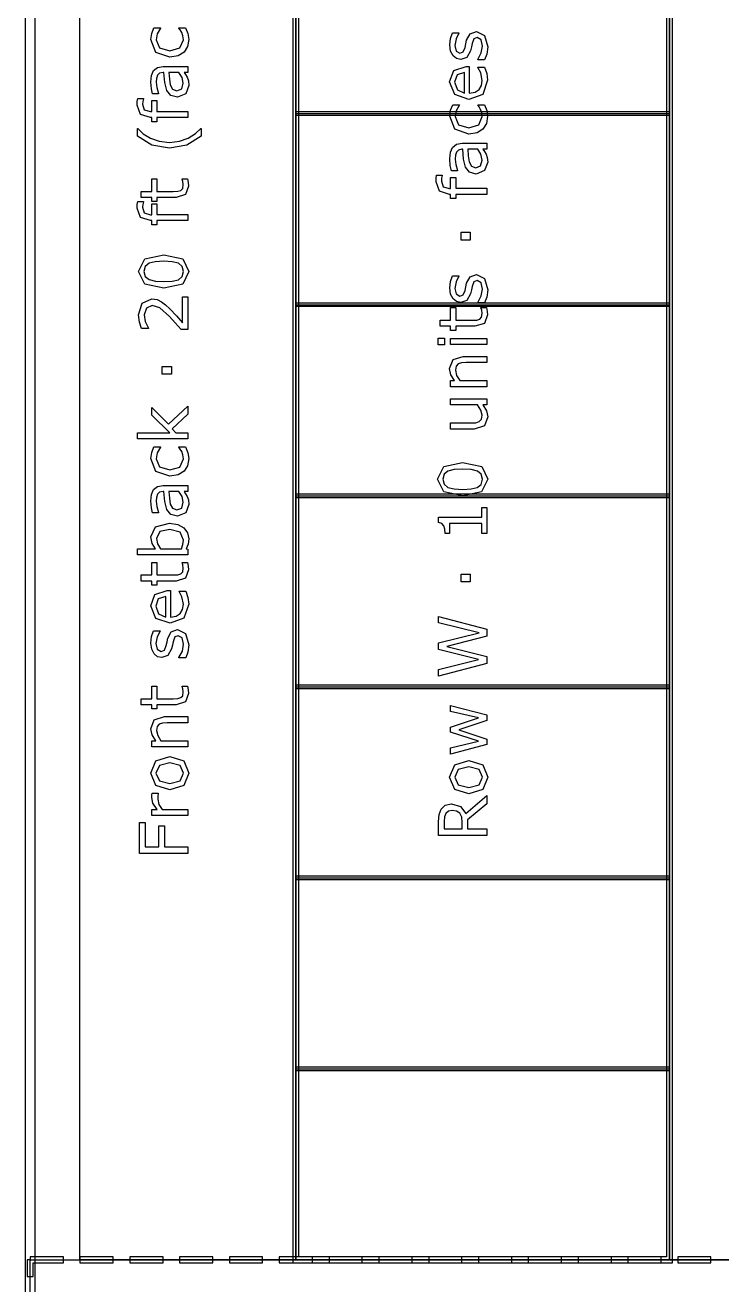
# Model space of a CAD drawing. Extents: x -17 to 192, y 167 to 459.
# Drawn here: x 4.6 to 26.8, y 374.39 to 414.51 of the extents above; entities that cross this region are included whole.
import ezdxf

# ---------------------------------------------------------------- set-up
doc = ezdxf.new("R2010")
doc.units = 0

msp = doc.modelspace()

# ---------------------------------------------------------------- linework, layer by layer
at = {"layer": 'Layer 1', "color": 7}
for points in [[(4.603848, 443.071168), (4.603848, 323.426942), (64.187733, 323.426942), (64.187733, 443.071168), (4.603848, 443.071168)], [(4.92114, 442.753876), (63.870439, 442.753876), (63.870439, 323.744236), (4.92114, 323.744236), (4.92114, 442.753876)], [(13.136649, 436.125865), (13.136649, 375.086773), (25.227886, 375.086773), (25.227886, 436.125865), (13.136649, 436.125865)], [(13.22915, 436.033364), (25.135385, 436.033364), (25.135385, 375.179274), (13.22915, 375.179274), (13.22915, 436.033364)], [(13.321651, 435.940863), (25.042884, 435.940863), (25.042884, 375.271775), (13.321651, 375.271775), (13.321651, 435.940863)], [(4.762494, 375.179274), (64.029086, 375.179274), (64.029086, 330.993913), (4.762494, 330.993913), (4.762494, 375.179274)]]:
    msp.add_lwpolyline(points, close=True, dxfattribs=at)
for points in [[(6.349992, 436.033364), (13.22915, 436.033364), (13.22915, 375.179274), (6.349992, 375.179274), (6.349992, 436.033364)], [(25.135385, 436.033364), (30.162462, 436.033364), (30.162462, 375.179274), (25.135385, 375.179274), (25.135385, 436.033364)], [(25.135385, 436.033364), (35.189539, 436.033364), (35.189539, 375.179274), (25.135385, 375.179274), (25.135385, 436.033364)], [(9.717148, 414.425058), (9.789496, 414.240057), (9.815346, 414.055055), (9.779172, 413.825612), (9.66755, 413.646812), (9.479447, 413.530023), (9.213832, 413.488682), (8.769415, 413.643711), (8.608186, 414.055055), (8.636089, 414.249359), (8.704304, 414.425058), (8.920309, 414.425058), (8.920309, 414.414723), (8.813857, 414.230755), (8.776648, 414.046788), (8.888271, 413.785305), (9.213832, 413.690221), (9.535258, 413.783238), (9.64688, 414.046788), (9.631376, 414.166677), (9.591069, 414.276231), (9.545593, 414.355812), (9.50322, 414.414723), (9.50322, 414.425058), (9.717148, 414.425058)], [(18.981701, 414.311874), (19.241117, 414.180617), (19.342402, 413.824049), (19.31243, 413.588406), (19.245249, 413.409606), (19.027175, 413.409606), (19.027175, 413.419951), (19.137762, 413.62459), (19.178069, 413.840596), (19.136728, 414.041102), (19.006506, 414.113447), (18.903151, 414.074175), (18.843208, 413.923278), (18.821512, 413.814759), (18.794641, 413.693837), (18.676817, 413.477829), (18.484581, 413.414784), (18.350223, 413.443721), (18.237569, 413.53364), (18.161086, 413.680402), (18.132149, 413.880905), (18.157998, 414.089677), (18.218974, 414.266411), (18.426714, 414.266411), (18.426714, 414.256065), (18.334729, 414.075196), (18.296489, 413.866425), (18.33783, 413.68659), (18.458753, 413.613211), (18.566239, 413.657653), (18.625151, 413.798212), (18.649943, 413.9181), (18.672671, 414.029723), (18.779123, 414.238494), (18.981696, 414.311874), (18.981701, 414.311874)], [(9.789496, 413.197228), (9.789496, 413.003958), (9.666507, 413.003958), (9.716117, 412.933678), (9.765726, 412.848929), (9.804998, 412.737308), (9.821534, 412.589513), (9.718183, 412.32493), (9.454632, 412.21641), (9.242759, 412.272221), (9.114603, 412.433451), (9.051558, 412.686665), (9.026767, 413.003958), (8.996795, 413.003958), (8.887239, 412.980188), (8.819027, 412.914042), (8.786988, 412.814823), (8.778733, 412.6939), (8.799397, 412.523369), (8.857275, 412.329065), (8.857275, 412.318731), (8.659872, 412.318731), (8.625765, 412.483061), (8.607165, 412.694935), (8.627828, 412.906808), (8.696043, 413.063904), (8.819032, 413.163123), (9.0061, 413.197229), (9.789496, 413.197228)], [(9.505276, 413.003958), (9.18385, 413.003958), (9.199354, 412.794152), (9.229326, 412.603983), (9.30374, 412.468591), (9.441199, 412.416914), (9.591061, 412.476859), (9.640671, 412.659793), (9.601396, 412.846862), (9.505278, 413.003958), (9.505276, 413.003958)], [(18.757424, 413.192566), (18.757424, 412.341971), (18.943461, 412.374012), (19.072651, 412.461862), (19.147065, 412.588986), (19.171857, 412.752281), (19.125348, 412.988959), (19.032329, 413.159493), (19.032329, 413.169838), (19.244202, 413.169838), (19.313448, 412.969335), (19.341354, 412.754361), (19.186324, 412.305808), (18.743976, 412.144579), (18.294391, 412.298574), (18.127992, 412.705784), (18.264419, 413.065452), (18.651991, 413.192577), (18.757424, 413.192566)], [(18.608596, 413.003429), (18.371919, 412.925914), (18.288202, 412.695438), (18.380187, 412.446357), (18.608596, 412.341971), (18.608596, 413.003429)], [(8.369429, 412.177136), (8.369429, 412.166801), (8.350829, 412.083086), (8.340483, 411.992135), (8.396292, 411.810235), (8.595764, 411.754424), (8.635038, 411.754424), (8.635038, 412.10479), (8.798336, 412.10479), (8.798336, 411.760625), (9.789496, 411.760625), (9.789496, 411.566322), (8.798344, 411.566322), (8.798344, 411.435063), (8.635046, 411.435063), (8.635046, 411.566322), (8.596806, 411.566322), (8.281579, 411.668641), (8.170992, 411.964229), (8.177183, 412.081018), (8.191655, 412.177136), (8.369429, 412.177136)], [(13.22915, 411.744438), (13.22915, 411.639018), (25.135385, 411.639018), (25.135385, 411.744438), (13.22915, 411.744438)], [(13.22915, 411.691728), (25.135385, 411.691728)], [(19.242148, 411.977138), (19.314496, 411.792136), (19.340346, 411.607134), (19.304172, 411.377691), (19.19255, 411.198891), (19.004447, 411.082102), (18.738832, 411.040761), (18.294415, 411.19579), (18.133186, 411.607134), (18.161089, 411.801436), (18.229304, 411.977138), (18.445309, 411.977138), (18.445309, 411.966793), (18.338857, 411.782825), (18.301648, 411.598858), (18.413271, 411.337375), (18.738832, 411.242291), (19.060258, 411.335308), (19.17188, 411.598858), (19.156376, 411.718746), (19.116069, 411.828302), (19.070593, 411.907883), (19.02822, 411.966793), (19.02822, 411.977138), (19.242148, 411.977138)], [(10.215308, 411.212855), (10.215308, 410.976177), (9.757458, 410.691957), (9.198317, 410.590672), (8.639179, 410.691957), (8.181326, 410.976177), (8.181326, 411.212855), (8.191671, 411.212855), (8.366336, 411.052658), (8.59578, 410.912099), (8.875864, 410.810813), (9.198325, 410.772573), (9.52182, 410.80978), (9.800873, 410.912099), (10.030317, 411.053692), (10.204981, 411.212855), (10.215308, 411.212855)], [(19.314496, 410.749306), (19.314496, 410.556036), (19.191507, 410.556036), (19.241117, 410.485757), (19.290726, 410.401007), (19.329998, 410.289386), (19.346534, 410.141592), (19.243183, 409.877009), (18.979632, 409.768489), (18.767759, 409.824299), (18.639603, 409.985529), (18.576558, 410.238743), (18.551767, 410.556036), (18.521795, 410.556036), (18.412239, 410.532266), (18.344027, 410.46612), (18.311988, 410.366902), (18.303733, 410.245979), (18.324397, 410.075447), (18.382275, 409.881144), (18.382275, 409.87081), (18.184872, 409.87081), (18.150765, 410.03514), (18.132165, 410.247013), (18.152828, 410.458887), (18.221043, 410.615983), (18.344032, 410.715202), (18.5311, 410.749308), (19.314496, 410.749306)], [(19.030276, 410.556036), (18.70885, 410.556036), (18.724354, 410.34623), (18.754326, 410.156061), (18.82874, 410.020669), (18.966199, 409.968993), (19.116061, 410.028938), (19.165671, 410.211872), (19.126396, 410.39894), (19.030278, 410.556036), (19.030276, 410.556036)], [(17.894418, 409.729215), (17.894418, 409.71888), (17.875818, 409.635164), (17.865473, 409.544214), (17.921281, 409.362313), (18.120753, 409.306502), (18.160028, 409.306502), (18.160028, 409.656868), (18.323326, 409.656868), (18.323326, 409.312703), (19.314496, 409.312703), (19.314496, 409.1184), (18.323344, 409.1184), (18.323344, 408.987142), (18.160046, 408.987142), (18.160046, 409.1184), (18.121806, 409.1184), (17.806579, 409.220719), (17.695992, 409.516308), (17.702183, 409.633097), (17.716655, 409.729215), (17.894418, 409.729215)], [(9.779161, 409.616055), (9.802921, 409.496166), (9.812234, 409.381445), (9.717148, 409.112727), (9.412259, 409.020744), (8.798344, 409.020744), (8.798344, 408.889486), (8.635046, 408.889486), (8.635046, 409.020744), (8.303283, 409.020744), (8.303283, 409.215047), (8.635046, 409.215047), (8.635046, 409.616055), (8.798344, 409.616055), (8.798344, 409.215047), (9.324409, 409.215047), (9.467035, 409.219182), (9.562119, 409.248121), (9.623097, 409.310133), (9.641697, 409.432089), (9.628256, 409.531307), (9.604497, 409.605721), (9.604497, 409.616056), (9.779161, 409.616055)], [(8.369429, 408.89362), (8.369429, 408.883285), (8.350829, 408.799569), (8.340483, 408.708619), (8.396292, 408.526718), (8.595764, 408.470908), (8.635038, 408.470908), (8.635038, 408.821273), (8.798336, 408.821273), (8.798336, 408.477108), (9.789496, 408.477108), (9.789496, 408.282805), (8.798344, 408.282805), (8.798344, 408.151547), (8.635046, 408.151547), (8.635046, 408.282805), (8.596806, 408.282805), (8.281579, 408.385124), (8.170992, 408.680713), (8.177183, 408.797502), (8.191655, 408.89362), (8.369429, 408.89362)], [(18.786354, 407.91124), (18.786354, 407.664227), (18.493865, 407.664227), (18.493865, 407.91124), (18.786354, 407.91124)], [(9.019517, 407.197601), (9.628264, 407.067377), (9.821534, 406.665335), (9.625166, 406.260192), (9.021586, 406.133068), (8.415937, 406.262259), (8.219569, 406.665335), (8.419038, 407.069444), (9.019517, 407.197601), (9.019517, 407.197601)], [(9.488739, 406.925784), (9.292368, 406.974359), (9.019517, 406.987795), (8.746666, 406.974359), (8.550298, 406.92475), (8.430407, 406.825532), (8.390101, 406.665335), (8.430407, 406.504104), (8.552364, 406.403852), (8.751833, 406.355277), (9.021586, 406.342876), (9.291336, 406.354245), (9.485638, 406.402821), (9.60863, 406.498938), (9.651003, 406.665336), (9.610696, 406.826567), (9.488739, 406.925785), (9.488739, 406.925784)], [(18.98169, 406.571788), (19.241106, 406.440531), (19.342391, 406.083964), (19.312419, 405.848319), (19.245239, 405.669519), (19.027164, 405.669519), (19.027164, 405.679854), (19.137752, 405.884492), (19.178058, 406.100499), (19.136717, 406.301004), (19.006495, 406.37335), (18.903141, 406.334076), (18.843197, 406.183181), (18.821501, 406.074661), (18.79463, 405.953738), (18.676806, 405.737731), (18.484571, 405.674686), (18.350213, 405.703625), (18.237559, 405.793542), (18.161076, 405.940303), (18.132138, 406.140807), (18.157988, 406.349579), (18.218964, 406.526312), (18.426704, 406.526312), (18.426704, 406.515978), (18.334719, 406.335111), (18.296479, 406.126338), (18.33782, 405.946504), (18.458742, 405.873124), (18.566229, 405.917566), (18.625141, 406.058125), (18.649932, 406.178015), (18.67266, 406.289636), (18.779112, 406.498408), (18.981685, 406.571788), (18.98169, 406.571788)], [(9.789496, 405.854016), (9.789496, 404.81222), (9.573488, 404.81222), (9.387454, 405.029261), (9.202452, 405.232866), (8.897563, 405.504683), (8.652615, 405.578064), (8.465546, 405.498482), (8.397334, 405.278341), (8.430407, 405.074736), (8.531692, 404.860796), (8.531692, 404.850462), (8.314652, 404.850462), (8.248506, 405.045798), (8.218534, 405.28351), (8.333255, 405.654546), (8.64228, 405.788904), (8.806612, 405.766166), (8.95027, 405.701054), (9.076363, 405.605969), (9.213822, 405.474711), (9.42466, 405.246302), (9.612762, 405.02616), (9.612762, 405.854016), (9.789496, 405.854016)], [(13.22915, 405.659029), (13.22915, 405.553609), (25.135385, 405.553609), (25.135385, 405.659029), (13.22915, 405.659029)], [(13.22915, 405.606319), (25.135385, 405.606319)], [(19.304151, 405.512423), (19.32791, 405.392534), (19.337224, 405.277812), (19.242138, 405.009095), (18.937248, 404.917111), (18.323334, 404.917111), (18.323334, 404.785853), (18.160036, 404.785853), (18.160036, 404.917111), (17.828272, 404.917111), (17.828272, 405.111414), (18.160036, 405.111414), (18.160036, 405.512423), (18.323334, 405.512423), (18.323334, 405.111414), (18.849399, 405.111414), (18.992025, 405.11555), (19.087108, 405.144489), (19.148087, 405.2065), (19.166687, 405.328457), (19.153246, 405.427675), (19.129486, 405.502089), (19.129486, 405.512424), (19.304151, 405.512423)], [(17.966776, 404.540907), (17.966776, 404.321799), (17.765238, 404.321799), (17.765238, 404.540907), (17.966776, 404.540907)], [(19.314496, 404.528505), (19.314496, 404.334202), (18.160046, 404.334202), (18.160046, 404.528505), (19.314496, 404.528505)], [(9.261365, 403.6402), (9.261365, 403.393187), (8.968876, 403.393187), (8.968876, 403.6402), (9.261365, 403.6402)], [(19.314496, 403.957998), (19.314496, 403.763695), (18.657171, 403.763695), (18.508343, 403.754392), (18.39879, 403.720286), (18.334711, 403.645872), (18.313015, 403.519781), (18.35229, 403.353383), (18.452543, 403.186985), (19.314496, 403.186985), (19.314496, 402.992682), (18.160046, 402.992682), (18.160046, 403.186985), (18.288202, 403.186985), (18.170381, 403.375087), (18.128005, 403.574558), (18.240662, 403.859812), (18.565189, 403.957997), (19.314496, 403.957998)], [(19.314496, 402.610278), (19.314496, 402.415975), (19.186337, 402.415975), (19.305193, 402.227873), (19.346534, 402.029436), (19.235947, 401.746249), (18.909353, 401.644964), (18.160046, 401.644964), (18.160046, 401.839267), (18.817368, 401.839267), (18.968265, 401.847535), (19.074718, 401.882675), (19.140863, 401.955022), (19.161527, 402.084213), (19.122255, 402.248544), (19.022002, 402.415975), (18.160041, 402.415975), (18.160041, 402.610278), (19.314496, 402.610278)], [(9.789496, 402.374129), (9.789496, 402.117814), (9.2841, 401.654794), (9.403991, 401.528704), (9.789496, 401.528704), (9.789496, 401.334401), (8.181326, 401.334401), (8.181326, 401.528704), (9.212787, 401.528704), (8.635046, 402.089909), (8.635046, 402.334855), (9.168345, 401.798455), (9.789496, 402.374129)], [(9.717148, 401.077052), (9.789496, 400.892051), (9.815346, 400.70705), (9.779172, 400.477606), (9.66755, 400.298806), (9.479447, 400.182018), (9.213832, 400.140677), (8.769415, 400.295706), (8.608186, 400.70705), (8.636089, 400.901353), (8.704304, 401.077052), (8.920309, 401.077052), (8.920309, 401.066718), (8.813857, 400.88275), (8.776648, 400.698782), (8.888271, 400.4373), (9.213832, 400.342215), (9.535258, 400.435232), (9.64688, 400.698782), (9.631376, 400.818671), (9.591069, 400.928225), (9.545593, 401.007807), (9.50322, 401.066718), (9.50322, 401.077052), (9.717148, 401.077052)], [(18.544517, 400.578364), (19.153264, 400.448139), (19.346534, 400.046097), (19.150166, 399.640954), (18.546586, 399.51383), (17.940937, 399.643021), (17.744569, 400.046097), (17.944038, 400.450206), (18.544517, 400.578364), (18.544517, 400.578364)], [(19.013739, 400.306546), (18.817368, 400.355122), (18.544517, 400.368557), (18.271666, 400.355122), (18.075298, 400.305512), (17.955407, 400.206294), (17.915101, 400.046097), (17.955407, 399.884867), (18.077364, 399.784615), (18.276833, 399.736039), (18.546586, 399.723638), (18.816336, 399.735007), (19.010638, 399.783582), (19.13363, 399.879701), (19.176003, 400.046098), (19.135696, 400.207329), (19.013739, 400.306547), (19.013739, 400.306546)], [(9.789496, 399.849222), (9.789496, 399.655952), (9.666507, 399.655952), (9.716117, 399.585673), (9.765726, 399.500923), (9.804998, 399.389302), (9.821534, 399.241508), (9.718183, 398.976925), (9.454632, 398.868404), (9.242759, 398.924215), (9.114603, 399.085445), (9.051558, 399.338659), (9.026767, 399.655952), (8.996795, 399.655952), (8.887239, 399.632182), (8.819027, 399.566037), (8.786988, 399.466818), (8.778733, 399.345895), (8.799397, 399.175363), (8.857275, 398.98106), (8.857275, 398.970725), (8.659872, 398.970725), (8.625765, 399.135056), (8.607165, 399.346929), (8.627828, 399.558802), (8.696043, 399.715898), (8.819032, 399.815117), (9.0061, 399.849223), (9.789496, 399.849222)], [(9.505276, 399.655952), (9.18385, 399.655952), (9.199354, 399.446146), (9.229326, 399.255977), (9.30374, 399.120585), (9.441199, 399.068909), (9.591061, 399.128853), (9.640671, 399.311788), (9.601396, 399.498856), (9.505278, 399.655952), (9.505276, 399.655952)], [(13.22915, 399.57362), (13.22915, 399.4682), (25.135385, 399.4682), (25.135385, 399.57362), (13.22915, 399.57362)], [(13.22915, 399.52091), (25.135385, 399.52091)], [(19.314496, 399.146928), (19.314496, 398.313905), (19.1574, 398.313905), (19.1574, 398.634298), (18.125939, 398.634298), (18.125939, 398.313905), (17.985379, 398.313905), (17.975034, 398.453431), (17.942996, 398.566086), (17.877882, 398.6405), (17.770395, 398.672539), (17.770395, 398.832736), (19.157389, 398.832736), (19.157389, 399.146928), (19.314496, 399.146928)], [(9.203476, 398.649297), (9.463924, 398.607956), (9.658228, 398.498402), (9.781217, 398.337172), (9.821524, 398.143902), (9.797764, 397.972336), (9.735751, 397.827642), (9.789496, 397.81524), (9.789496, 397.633339), (8.181326, 397.633339), (8.181326, 397.827642), (8.755969, 397.827642), (8.646415, 398.001275), (8.603005, 398.20798), (8.760101, 398.530441), (9.203487, 398.649297), (9.203476, 398.649297)], [(9.208636, 398.448792), (8.895475, 398.38058), (8.787988, 398.160438), (8.825197, 397.988873), (8.919248, 397.827642), (9.580706, 397.827642), (9.632381, 397.969236), (9.646854, 398.104628), (9.541434, 398.356808), (9.208638, 398.448792), (9.208636, 398.448792)], [(9.779151, 397.398729), (9.80291, 397.27884), (9.812224, 397.164118), (9.717138, 396.895401), (9.412248, 396.803417), (8.798334, 396.803417), (8.798334, 396.672159), (8.635036, 396.672159), (8.635036, 396.803417), (8.303272, 396.803417), (8.303272, 396.99772), (8.635036, 396.99772), (8.635036, 397.398729), (8.798334, 397.398729), (8.798334, 396.99772), (9.324399, 396.99772), (9.467025, 397.001854), (9.562108, 397.030793), (9.623087, 397.092804), (9.641687, 397.214761), (9.628246, 397.313979), (9.604486, 397.388393), (9.604486, 397.398728), (9.779151, 397.398729)], [(18.786365, 397.020962), (18.786365, 396.773949), (18.493876, 396.773949), (18.493876, 397.020962), (18.786365, 397.020962)], [(9.232414, 396.504727), (9.232414, 395.654134), (9.41845, 395.686174), (9.547641, 395.774024), (9.622055, 395.901147), (9.646846, 396.064445), (9.600338, 396.301123), (9.507318, 396.471655), (9.507318, 396.48199), (9.719191, 396.48199), (9.788438, 396.281486), (9.816343, 396.066512), (9.661313, 395.617961), (9.218965, 395.456731), (8.76938, 395.610726), (8.602981, 396.017936), (8.739408, 396.377604), (9.12698, 396.504728), (9.232414, 396.504727)], [(9.083586, 396.315592), (8.846908, 396.238077), (8.763192, 396.007601), (8.855177, 395.758521), (9.083586, 395.654134), (9.083586, 396.315592)], [(17.775573, 395.673243), (19.314496, 395.273267), (19.314496, 395.042791), (18.037055, 394.719297), (19.314496, 394.403038), (19.314496, 394.177729), (17.775573, 393.770519), (17.775573, 393.980325), (19.05508, 394.303819), (17.775573, 394.622145), (17.775573, 394.829884), (19.067484, 395.151311), (17.775573, 395.472738), (17.775573, 395.673243)], [(9.45669, 395.260361), (9.716106, 395.129103), (9.817391, 394.772536), (9.787419, 394.536891), (9.720239, 394.358091), (9.502164, 394.358091), (9.502164, 394.368426), (9.612752, 394.573065), (9.653058, 394.789072), (9.611717, 394.989576), (9.481495, 395.061923), (9.378141, 395.022649), (9.318197, 394.871754), (9.296501, 394.763234), (9.26963, 394.642311), (9.151806, 394.426304), (8.959571, 394.363259), (8.825213, 394.392198), (8.712559, 394.482114), (8.636076, 394.628875), (8.607138, 394.82938), (8.632988, 395.038152), (8.693964, 395.214885), (8.901704, 395.214885), (8.901704, 395.20455), (8.809719, 395.023683), (8.771479, 394.81491), (8.81282, 394.635076), (8.933742, 394.561696), (9.041229, 394.606138), (9.100141, 394.746697), (9.124932, 394.866586), (9.14766, 394.978207), (9.254112, 395.18698), (9.456685, 395.26036), (9.45669, 395.260361)], [(9.779151, 393.456855), (9.80291, 393.336966), (9.812224, 393.222245), (9.717138, 392.953528), (9.412248, 392.861544), (8.798334, 392.861544), (8.798334, 392.730286), (8.635036, 392.730286), (8.635036, 392.861544), (8.303272, 392.861544), (8.303272, 393.055847), (8.635036, 393.055847), (8.635036, 393.456855), (8.798334, 393.456855), (8.798334, 393.055847), (9.324399, 393.055847), (9.467025, 393.059981), (9.562108, 393.08892), (9.623087, 393.150931), (9.641687, 393.272887), (9.628246, 393.372106), (9.604486, 393.44652), (9.604486, 393.456855), (9.779151, 393.456855)], [(13.22915, 393.488211), (13.22915, 393.382791), (25.135385, 393.382791), (25.135385, 393.488211), (13.22915, 393.488211)], [(13.22915, 393.435501), (25.135385, 393.435501)], [(18.160046, 392.842411), (19.314496, 392.541655), (19.314496, 392.361821), (18.424629, 392.065199), (19.314496, 391.770643), (19.314496, 391.591843), (18.160046, 391.287986), (18.160046, 391.490557), (19.054046, 391.702431), (18.160046, 391.990785), (18.160046, 392.150981), (19.054046, 392.44657), (18.160046, 392.647075), (18.160046, 392.842411)], [(9.789496, 392.483273), (9.789496, 392.288969), (9.132171, 392.288969), (8.983343, 392.279668), (8.87379, 392.245561), (8.809711, 392.171147), (8.788015, 392.045057), (8.82729, 391.878659), (8.927543, 391.712261), (9.789496, 391.712261), (9.789496, 391.517958), (8.635046, 391.517958), (8.635046, 391.712261), (8.763202, 391.712261), (8.645381, 391.900363), (8.603005, 392.099834), (8.715662, 392.385088), (9.040189, 392.483273), (9.789496, 392.483273)], [(9.212787, 391.217201), (9.658239, 391.072508), (9.821534, 390.684935), (9.658239, 390.295295), (9.212787, 390.151635), (8.767338, 390.295295), (8.603005, 390.684935), (8.767338, 391.072508), (9.212787, 391.217201), (9.212787, 391.217201)], [(9.212787, 391.016697), (8.879992, 390.928848), (8.770439, 390.684935), (8.879992, 390.438955), (9.212787, 390.352139), (9.542484, 390.439989), (9.654104, 390.684935), (9.543516, 390.927814), (9.212787, 391.016697), (9.212787, 391.016697)], [(18.737787, 391.089549), (19.183239, 390.944855), (19.346534, 390.557282), (19.183239, 390.167642), (18.737787, 390.023982), (18.292338, 390.167642), (18.128005, 390.557282), (18.292338, 390.944855), (18.737787, 391.089549), (18.737787, 391.089549)], [(18.737787, 390.889045), (18.404992, 390.801195), (18.295439, 390.557282), (18.404992, 390.311303), (18.737787, 390.224486), (19.067484, 390.312336), (19.179104, 390.557282), (19.068516, 390.800161), (18.737787, 390.889045), (18.737787, 390.889045)], [(8.846919, 390.050349), (8.846919, 390.040015), (8.832446, 389.955265), (8.827287, 389.859147), (8.867594, 389.685515), (8.969913, 389.524284), (9.789496, 389.524284), (9.789496, 389.329981), (8.635046, 389.329981), (8.635046, 389.524284), (8.805578, 389.524284), (8.674321, 389.727889), (8.635046, 389.908757), (8.638142, 389.982137), (8.647455, 390.05035), (8.846919, 390.050349)], [(19.314496, 389.974373), (19.314496, 389.708756), (18.702648, 389.19406), (18.702648, 388.905706), (19.314496, 388.905706), (19.314496, 388.701067), (17.775573, 388.701067), (17.775573, 389.132048), (17.794173, 389.364592), (17.85825, 389.532023), (17.991576, 389.662248), (18.194146, 389.70979), (18.473199, 389.626074), (18.641664, 389.395598), (19.314496, 389.974373)], [(18.208621, 389.49585), (18.091834, 389.47208), (18.005017, 389.395599), (17.963675, 389.290179), (17.951266, 389.146519), (17.951266, 388.905707), (18.532108, 388.905707), (18.532108, 389.112412), (18.515572, 389.281911), (18.451492, 389.4049), (18.352274, 389.473113), (18.208613, 389.495851), (18.208621, 389.49585)], [(8.432474, 389.111906), (8.432474, 388.33366), (8.866556, 388.33366), (8.866556, 389.002353), (9.048457, 389.002353), (9.048457, 388.33366), (9.789496, 388.33366), (9.789496, 388.129022), (8.250573, 388.129022), (8.250573, 389.111906), (8.432474, 389.111906)], [(13.22915, 387.402802), (13.22915, 387.297382), (25.135385, 387.297382), (25.135385, 387.402802), (13.22915, 387.402802)], [(13.22915, 387.350092), (25.135385, 387.350092)], [(13.22915, 381.317393), (13.22915, 381.211973), (25.135385, 381.211973), (25.135385, 381.317393), (13.22915, 381.317393)], [(13.22915, 381.264683), (25.135385, 381.264683)], [(4.762494, 375.271775), (4.762494, 375.179274), (4.669993, 375.179274), (4.669993, 374.650108), (4.854995, 374.650108), (4.854995, 375.086773), (5.820826, 375.086773), (5.820826, 375.271775), (4.762494, 375.271775)], [(6.349992, 375.271775), (6.349992, 375.086773), (7.408324, 375.086773), (7.408324, 375.271775), (6.349992, 375.271775)], [(7.93749, 375.271775), (7.93749, 375.086773), (8.995822, 375.086773), (8.995822, 375.271775), (7.93749, 375.271775)], [(9.524988, 375.271775), (9.524988, 375.086773), (10.58332, 375.086773), (10.58332, 375.271775), (9.524988, 375.271775)], [(11.112486, 375.271775), (11.112486, 375.086773), (12.170818, 375.086773), (12.170818, 375.271775), (11.112486, 375.271775)], [(12.699984, 375.271775), (12.699984, 375.086773), (13.758316, 375.086773), (13.758316, 375.271775), (12.699984, 375.271775)], [(14.287482, 375.271775), (14.287482, 375.086773), (15.345814, 375.086773), (15.345814, 375.271775), (14.287482, 375.271775)], [(15.87498, 375.271775), (15.87498, 375.086773), (16.933312, 375.086773), (16.933312, 375.271775), (15.87498, 375.271775)], [(17.462478, 375.271775), (17.462478, 375.086773), (18.52081, 375.086773), (18.52081, 375.271775), (17.462478, 375.271775)], [(19.049976, 375.271775), (19.049976, 375.086773), (20.108308, 375.086773), (20.108308, 375.271775), (19.049976, 375.271775)], [(20.637474, 375.271775), (20.637474, 375.086773), (21.695806, 375.086773), (21.695806, 375.271775), (20.637474, 375.271775)], [(22.224972, 375.271775), (22.224972, 375.086773), (23.283304, 375.086773), (23.283304, 375.271775), (22.224972, 375.271775)], [(23.81247, 375.271775), (23.81247, 375.086773), (24.870802, 375.086773), (24.870802, 375.271775), (23.81247, 375.271775)], [(25.399968, 375.271775), (25.399968, 375.086773), (26.4583, 375.086773), (26.4583, 375.271775), (25.399968, 375.271775)]]:
    msp.add_lwpolyline(points, dxfattribs=at)

doc.saveas('drawing.dxf')
